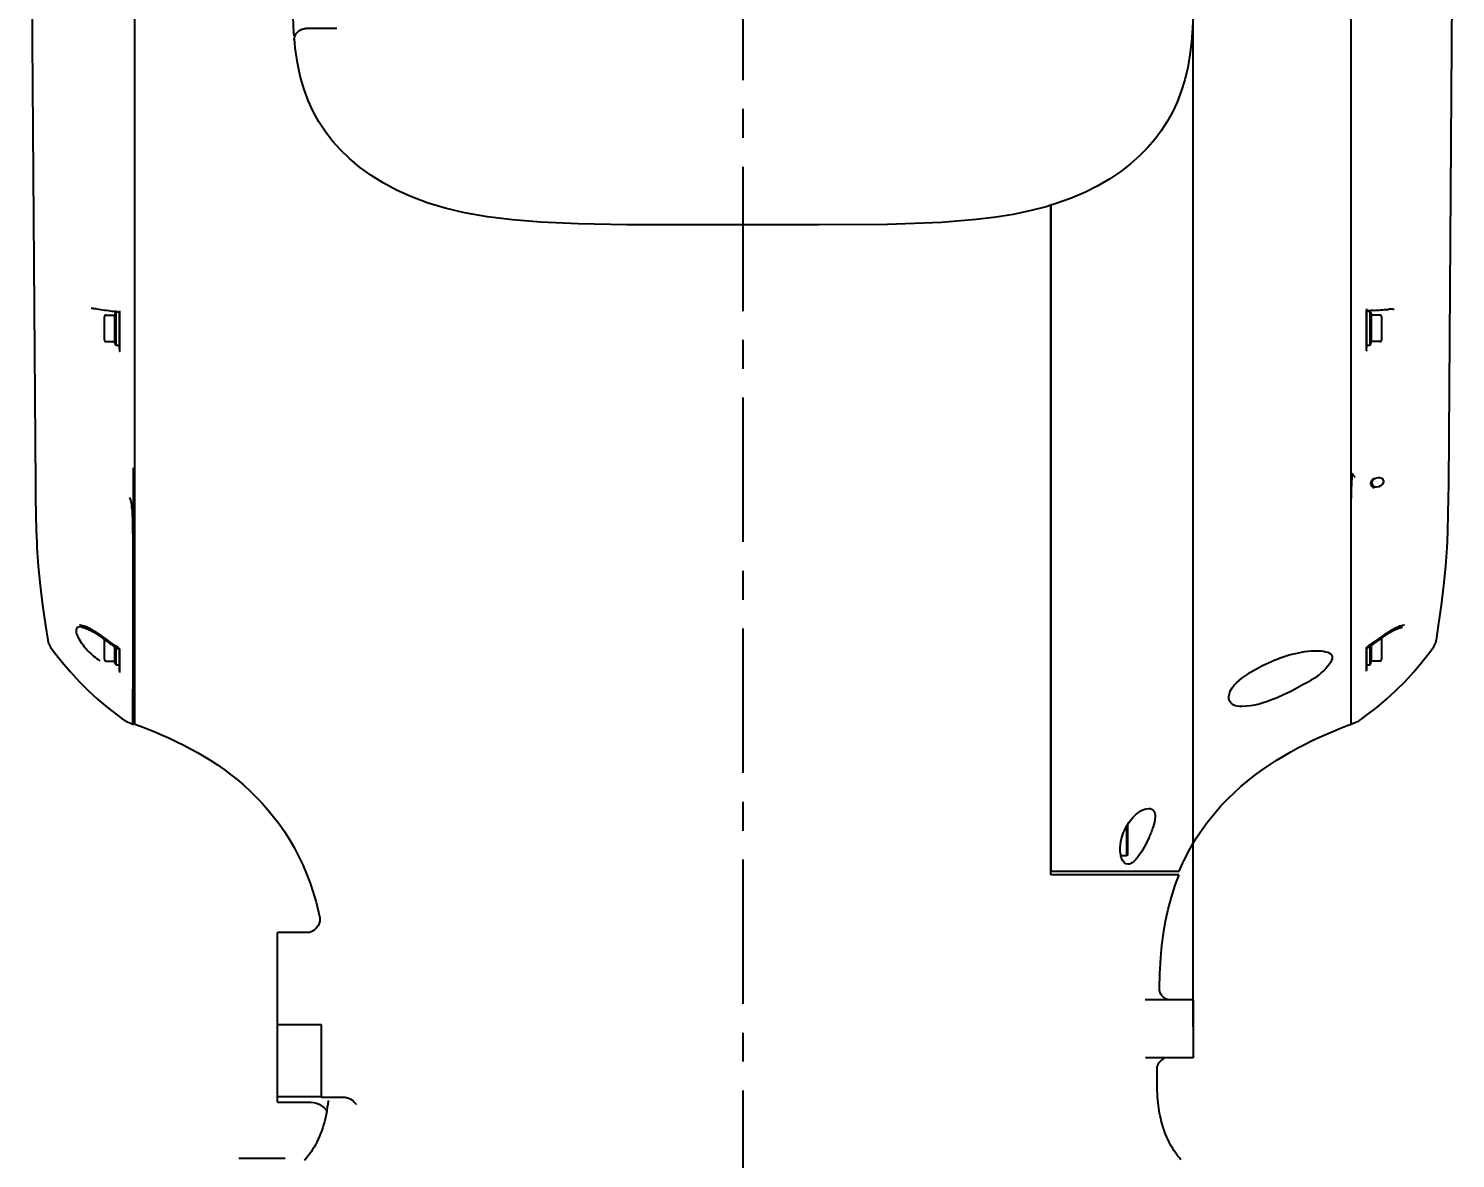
# Model space of a CAD drawing. Header units: millimetres. Extents: x 5828 to 6704, y 123 to 421.
# Drawn here: x 6461.94 to 6480.48, y 252.72 to 267.4 of the extents above; entities that cross this region are included whole.
import ezdxf

# ---------------------------------------------------------------- set-up
doc = ezdxf.new("R2010")
doc.units = ezdxf.units.MM
doc.linetypes.add('CENTER', pattern=[0.6, 0.375, -0.075, 0.075, -0.075])
doc.layers.add('DIM', color=7, linetype='Continuous')
doc.layers.add('外形图', color=7, linetype='Continuous')
doc.styles.add('微软雅黑', font='msyh.ttc', dxfattribs={"height": 2.1})
doc.dimstyles.new('尺寸标注_1_20比例', dxfattribs={"dimtxt": 2.1, "dimasz": 1.7, "dimexe": 0.5, "dimexo": 0.4, "dimgap": 0.5, "dimtad": 1, "dimdec": 1, "dimlfac": 20, "dimdsep": 46, "dimtxsty": '微软雅黑', "dimcen": 0.09, "dimadec": 0, "dimazin": 0, "dimtp": 0.01, "dimtm": 0.01, "dimtfac": 1, "dimtdec": 1, "dimtofl": 0, "dimtmove": 0, "dimatfit": 3, "dimfxl": 1, "dimtolj": 1, "dimarcsym": 0})

# ---------------------------------------------------------------- blocks, each defined once
blk = doc.blocks.new('*D1558')
at = {"layer": 'Defpoints', "color": 0}
for p in [(6471.221, 282.804), (6471.221, 276.653), (6477.071, 254.028)]:
    blk.add_point(p, dxfattribs=at)
at = {"layer": 'DIM', "color": 0, "linetype": 'ByBlock', "lineweight": -2, "ltscale": 20}
for p, q in [((6471.221, 277.053), (6471.221, 283.304)), ((6477.071, 254.428), (6477.071, 283.304)), ((6469.521, 282.804), (6467.821, 282.804)), ((6477.071, 282.804), (6471.221, 282.804)), ((6478.771, 282.804), (6480.471, 282.804))]:
    blk.add_line(p, q, dxfattribs=at)
at = {"layer": 'DIM', "color": 0}
for points in [[(6469.521, 282.521), (6469.521, 283.088), (6471.221, 282.804)], [(6478.771, 283.088), (6478.771, 282.521), (6477.071, 282.804)]]:
    blk.add_solid(points, dxfattribs=at)
at = {"layer": 'DIM', "color": 0, "insert": (6474.146, 284.377), "char_height": 2.1, "attachment_point": 5, "style": '微软雅黑'}
blk.add_mtext('\\A1;117', dxfattribs=at)

msp = doc.modelspace()

# ---------------------------------------------------------------- linework, layer by layer
at = {"layer": '外形图', "linetype": 'CENTER', "ltscale": 5}
msp.add_line((6471.2212, 221.727), (6471.2212, 282.8944), dxfattribs=at)
at = {"layer": '外形图', "linetype": 'Continuous'}
for p, q in [((6463.3212, 258.3625), (6463.3212, 277.8526)), ((6479.1212, 258.3619), (6479.1212, 277.8526)), ((6461.9387, 273.7143), (6462.0279, 261.4663)), ((6480.3896, 261.4665), (6480.4776, 273.5613)), ((6465.4482, 267.3647), (6465.4545, 267.3694)), ((6465.9462, 267.3971), (6465.5412, 267.3971)), ((6465.3913, 267.2472), (6465.3914, 267.246)), ((6465.3914, 267.246), (6465.3914, 267.2456)), ((6465.4032, 267.147), (6465.3926, 267.2669)), ((6475.2212, 265.1013), (6475.2212, 256.4527)), ((6475.2212, 256.4027), (6475.2212, 265.1013)), ((6462.7882, 263.7623), (6462.793, 263.7615)), ((6462.9237, 263.3552), (6462.9237, 263.6502)), ((6462.9487, 263.6752), (6463.0539, 263.6752)), ((6463.0676, 263.7128), (6463.0539, 263.6752)), ((6463.0539, 263.6752), (6463.0539, 263.3302)), ((6463.0708, 263.7198), (6463.0608, 263.7212)), ((6463.087, 263.7175), (6463.0708, 263.7198)), ((6463.0712, 263.7197), (6463.0712, 263.2827)), ((6463.092, 263.7168), (6463.087, 263.7175)), ((6463.0956, 263.7163), (6463.092, 263.7168)), ((6463.1212, 263.6877), (6463.121, 263.691)), ((6463.1212, 263.7173), (6463.1212, 263.211)), ((6463.1212, 263.2407), (6463.1212, 263.6877)), ((6479.3212, 263.2265), (6479.3212, 263.7337)), ((6479.3212, 263.7031), (6479.3212, 263.2572)), ((6479.3712, 263.7227), (6479.3299, 263.7227)), ((6479.3562, 263.7311), (6479.3462, 263.7304)), ((6479.3797, 263.7327), (6479.3562, 263.7311)), ((6479.3712, 263.2827), (6479.3712, 263.7227)), ((6479.3748, 263.7128), (6479.3885, 263.6752)), ((6479.3885, 263.3302), (6479.3885, 263.6752)), ((6479.4937, 263.6752), (6479.3885, 263.6752)), ((6479.5187, 263.6502), (6479.5187, 263.3552)), ((6479.6619, 263.7527), (6479.6808, 263.7521)), ((6462.9487, 263.3302), (6463.0539, 263.3302)), ((6463.0676, 263.2925), (6463.0539, 263.3302)), ((6463.0712, 263.2827), (6463.1212, 263.2827)), ((6479.3212, 263.2827), (6479.3712, 263.2827)), ((6479.3748, 263.2925), (6479.3885, 263.3302)), ((6479.4937, 263.3302), (6479.3885, 263.3302)), ((6463.2962, 261.6919), (6463.2963, 259.4606)), ((6479.1212, 258.3621), (6479.1212, 261.4761)), ((6479.4212, 261.5428), (6479.4212, 261.5579)), ((6479.4212, 261.4319), (6479.4212, 261.4469)), ((6480.372, 260.7272), (6480.3786, 260.8712)), ((6462.0456, 260.7235), (6462.0485, 260.656)), ((6462.0892, 260.1637), (6462.1208, 259.9068)), ((6463.2945, 259.8239), (6463.2946, 259.7686)), ((6480.2589, 259.6435), (6480.2966, 259.907)), ((6463.2947, 259.7119), (6463.2947, 259.6781)), ((6463.2947, 259.6781), (6463.2947, 259.6538)), ((6480.2293, 259.4529), (6480.2589, 259.6435)), ((6462.2262, 259.3603), (6462.2861, 259.2792)), ((6462.2262, 259.3601), (6462.2724, 259.2968)), ((6462.8154, 259.5355), (6462.8542, 259.509)), ((6462.8542, 259.509), (6462.8703, 259.4974)), ((6462.861, 259.5233), (6462.8819, 259.5081)), ((6462.8819, 259.5081), (6462.9198, 259.4809)), ((6462.9237, 259.2052), (6462.9237, 259.459)), ((6463.0357, 259.4017), (6463.0712, 259.3786)), ((6463.0539, 259.3708), (6463.0539, 259.1802)), ((6463.0712, 259.3786), (6463.0896, 259.3668)), ((6463.0712, 259.3596), (6463.0712, 259.1327)), ((6463.2963, 259.4606), (6463.2961, 258.8906)), ((6479.3504, 259.3619), (6479.353, 259.3636)), ((6479.353, 259.3825), (6479.3925, 259.4084)), ((6479.353, 259.3636), (6479.3798, 259.3811)), ((6479.3712, 259.1327), (6479.3712, 259.3755)), ((6479.3798, 259.3811), (6479.4079, 259.3997)), ((6479.3885, 259.1802), (6479.3885, 259.3868)), ((6479.3925, 259.4084), (6479.4287, 259.4327)), ((6479.4912, 259.4569), (6479.5185, 259.4764)), ((6479.5, 259.4822), (6479.5378, 259.5094)), ((6479.5185, 259.4764), (6479.5577, 259.5048)), ((6479.5187, 259.4765), (6479.5187, 259.2052)), ((6479.5378, 259.5094), (6479.5442, 259.5141)), ((6479.5577, 259.5048), (6479.593, 259.5293)), ((6480.1296, 259.2771), (6480.1912, 259.3605)), ((6462.2724, 259.2968), (6462.3747, 259.1654)), ((6462.9487, 259.1802), (6463.0539, 259.1802)), ((6463.0676, 259.1425), (6463.0539, 259.1802)), ((6463.1207, 259.333), (6463.1212, 259.3311)), ((6463.1208, 259.3137), (6463.1211, 259.3127)), ((6463.1211, 259.3127), (6463.1212, 259.3116)), ((6463.1212, 259.3311), (6463.1212, 259.3304)), ((6463.1212, 259.3304), (6463.1212, 259.0329)), ((6463.1212, 259.0492), (6463.1212, 259.3117)), ((6463.1212, 259.1957), (6463.1212, 259.1564)), ((6479.3212, 259.2371), (6479.3212, 259.3456)), ((6479.3212, 259.3269), (6479.3212, 259.2485)), ((6479.3212, 259.2537), (6479.3212, 259.1325)), ((6479.3212, 259.1358), (6479.3212, 259.2485)), ((6479.3748, 259.1425), (6479.3885, 259.1802)), ((6479.4937, 259.1802), (6479.3885, 259.1802)), ((6462.3747, 259.1654), (6462.4824, 259.0383)), ((6462.4824, 259.0383), (6462.5953, 258.9158)), ((6463.0712, 259.1327), (6463.1212, 259.1327)), ((6479.3212, 259.0473), (6479.3212, 259.1391)), ((6479.3212, 259.1358), (6479.3212, 259.0636)), ((6479.3212, 259.1327), (6479.3712, 259.1327)), ((6479.8222, 258.9161), (6479.9351, 259.0385)), ((6479.9351, 259.0385), (6480.0427, 259.1656)), ((6462.5953, 258.9158), (6462.7131, 258.7982)), ((6463.2938, 258.4155), (6463.2942, 258.815)), ((6463.2961, 258.8906), (6463.2964, 258.8153)), ((6463.2961, 258.8152), (6463.2967, 258.7318)), ((6479.7044, 258.7984), (6479.8222, 258.9161)), ((6463.2966, 258.6564), (6463.2962, 258.4806)), ((6463.2967, 258.7318), (6463.2966, 258.6564)), ((6479.5818, 258.6857), (6479.7044, 258.7984)), ((6463.2962, 258.4806), (6463.2962, 258.4395)), ((6463.2962, 258.4395), (6463.2963, 258.3619)), ((6463.1559, 258.431), (6463.1658, 258.4245)), ((6463.1658, 258.4245), (6463.1809, 258.4136)), ((6463.2172, 258.3938), (6463.2325, 258.3876)), ((6463.2355, 258.3861), (6463.2437, 258.3827)), ((6463.2437, 258.3827), (6463.2962, 258.3615)), ((6463.2939, 258.3719), (6463.2938, 258.4155)), ((6463.2938, 258.3627), (6463.2939, 258.3719)), ((6463.2962, 258.3615), (6463.3062, 258.3615)), ((6463.2963, 258.3619), (6463.2963, 258.3615)), ((6463.3212, 258.3624), (6463.4294, 258.3202)), ((6479.0721, 258.3421), (6479.1212, 258.3617)), ((6479.1212, 258.3621), (6479.1417, 258.3704)), ((6479.1418, 258.37), (6479.1738, 258.383)), ((6479.1737, 258.3829), (6479.1819, 258.3864)), ((6479.1819, 258.3864), (6479.187, 258.3888)), ((6479.187, 258.3888), (6479.2027, 258.3951)), ((6479.2344, 258.4124), (6479.2492, 258.4231)), ((6479.2492, 258.4231), (6479.2615, 258.4312)), ((6476.2087, 256.6527), (6476.2087, 257.0406)), ((6476.2212, 256.6652), (6476.2212, 257.0605)), ((6476.1301, 256.6527), (6476.2087, 256.6527)), ((6476.2212, 256.6652), (6476.2087, 256.6527)), ((6475.2212, 256.4527), (6476.8892, 256.4527)), ((6476.8856, 256.4027), (6475.2212, 256.4027)), ((6465.7221, 255.8475), (6465.7227, 255.8445)), ((6465.7221, 255.8474), (6465.7223, 255.8466)), ((6465.5712, 255.6527), (6465.1712, 255.6527)), ((6465.1712, 253.4487), (6465.1712, 255.6526)), ((6465.5715, 255.6527), (6465.5712, 255.6527)), ((6465.5739, 255.6528), (6465.5714, 255.6527)), ((6476.6324, 254.9146), (6476.6388, 255.1326)), ((6476.6323, 254.9112), (6476.632, 254.9149)), ((6477.0712, 254.7777), (6476.4459, 254.7777)), ((6477.0712, 254.7777), (6477.0712, 254.0277)), ((6465.7462, 254.4559), (6465.1712, 254.4559)), ((6465.7462, 253.517), (6465.7462, 254.4559)), ((6477.0712, 254.0277), (6476.4512, 254.0277)), ((6476.6577, 253.9958), (6476.6681, 254.0033)), ((6476.6019, 253.8969), (6476.6024, 253.9015)), ((6476.6019, 253.879), (6476.6023, 253.8973)), ((6465.1712, 253.5251), (6465.7462, 253.5251)), ((6465.1712, 253.4487), (6465.6055, 253.4487)), ((6465.7462, 253.517), (6466.0186, 253.517)), ((6465.8307, 253.4707), (6465.8307, 253.4712)), ((6465.7462, 253.4082), (6465.7462, 253.4006)), ((6465.8058, 253.3493), (6465.8137, 253.3389)), ((6466.1934, 253.422), (6466.1934, 253.4219)), ((6465.2713, 252.7189), (6464.6713, 252.7189))]:
    msp.add_line(p, q, dxfattribs=at)
for points in [[(6477.0678, 267.5765), (6477.0606, 267.4034), (6477.0475, 267.2255), (6477.0274, 267.0548), (6476.9992, 266.8904), (6476.9618, 266.7324), (6476.9155, 266.5822), (6476.8618, 266.4426), (6476.8012, 266.3124), (6476.7323, 266.1875), (6476.6558, 266.0691), (6476.5722, 265.9573), (6476.478, 265.848), (6476.3728, 265.7417), (6476.2573, 265.6398), (6476.1288, 265.5407), (6475.9867, 265.445), (6475.8318, 265.3544), (6475.6623, 265.2693), (6475.4777, 265.1905), (6475.279, 265.1196), (6475.2212, 265.1014)], [(6465.4132, 267.3252), (6465.4171, 267.3313), (6465.4215, 267.3374), (6465.4261, 267.3433), (6465.4311, 267.349), (6465.4365, 267.3544), (6465.4422, 267.3597), (6465.4482, 267.3647)], [(6465.4545, 267.3694), (6465.4611, 267.3739), (6465.468, 267.378), (6465.4751, 267.3817), (6465.4826, 267.3851), (6465.4902, 267.3881), (6465.4982, 267.3908), (6465.5063, 267.3929), (6465.5147, 267.3947), (6465.5233, 267.396), (6465.532, 267.3968), (6465.5412, 267.3971)], [(6465.3914, 267.2457), (6465.3913, 267.2468), (6465.3913, 267.2489), (6465.3914, 267.2519), (6465.3916, 267.2559), (6465.3919, 267.2612), (6465.3926, 267.2673), (6465.3936, 267.2737), (6465.3949, 267.2801), (6465.3965, 267.2866), (6465.3985, 267.2931), (6465.4007, 267.2996), (6465.4033, 267.3061), (6465.4063, 267.3125), (6465.4095, 267.3189), (6465.4132, 267.3252)], [(6471.2212, 264.8463), (6470.4536, 264.8452), (6469.7075, 264.8469), (6469.0789, 264.8587), (6468.5934, 264.8813), (6468.2263, 264.9113), (6467.9023, 264.9515), (6467.6044, 265.004), (6467.3505, 265.0641), (6467.1191, 265.1342), (6466.9067, 265.2138), (6466.7178, 265.299), (6466.5442, 265.3917), (6466.3838, 265.4918), (6466.2385, 265.597), (6466.107, 265.7072), (6465.9908, 265.82), (6465.8883, 265.9351), (6465.7948, 266.0574), (6465.7109, 266.1862), (6465.6373, 266.3202), (6465.5716, 266.4642), (6465.5153, 266.6167), (6465.4689, 266.7771), (6465.4314, 266.9528), (6465.4032, 267.147)], [(6475.2212, 265.1013), (6475.159, 265.0828), (6474.9638, 265.0318), (6474.7304, 264.983), (6474.5097, 264.9471), (6474.2511, 264.9149), (6473.7984, 264.8781), (6473.0987, 264.8519), (6472.2049, 264.845), (6471.2212, 264.8463)], [(6462.753, 263.7655), (6462.7604, 263.7652), (6462.7696, 263.7645), (6462.7788, 263.7635), (6462.7882, 263.7623)], [(6463.0956, 263.7163), (6463.0986, 263.7157), (6463.1015, 263.7148), (6463.1044, 263.7136), (6463.1072, 263.712), (6463.1099, 263.71)], [(6463.1099, 263.71), (6463.1125, 263.7077), (6463.1148, 263.7051), (6463.1169, 263.7022), (6463.1186, 263.699), (6463.1199, 263.6957), (6463.1208, 263.6922), (6463.121, 263.691)], [(6463.1188, 263.7284), (6463.1197, 263.726), (6463.1205, 263.7234), (6463.121, 263.7205), (6463.1212, 263.7173)], [(6479.3212, 263.7337), (6479.3214, 263.7365), (6479.3218, 263.7392), (6479.3225, 263.7418), (6479.3235, 263.7442), (6479.3246, 263.7464), (6479.3258, 263.7484), (6479.327, 263.7501), (6479.3284, 263.7517), (6479.3298, 263.7532)], [(6463.1206, 263.2057), (6463.1199, 263.2033), (6463.119, 263.2012), (6463.1183, 263.1998)], [(6463.1212, 263.211), (6463.1211, 263.2083), (6463.1206, 263.2057)], [(6479.3285, 263.2099), (6479.328, 263.2103), (6479.3268, 263.2116), (6479.3256, 263.213), (6479.3246, 263.2146), (6479.3236, 263.2163), (6479.3227, 263.2184), (6479.3219, 263.2208), (6479.3214, 263.2235), (6479.3212, 263.2265)], [(6462.0279, 261.4663), (6462.0293, 261.3001), (6462.0327, 261.0891)], [(6479.1733, 261.5684), (6479.1727, 261.5684), (6479.1722, 261.5685), (6479.1716, 261.5687), (6479.1711, 261.569), (6479.1706, 261.5693), (6479.1701, 261.5696), (6479.1696, 261.57), (6479.1691, 261.5704), (6479.1687, 261.5708)], [(6480.3786, 260.8712), (6480.3848, 261.0895), (6480.3881, 261.3005), (6480.3896, 261.4666)], [(6462.0327, 261.0891), (6462.0388, 260.8709), (6462.0456, 260.7235)], [(6480.3523, 260.4138), (6480.3689, 260.6563), (6480.372, 260.7272)], [(6462.0485, 260.656), (6462.0651, 260.4135), (6462.0892, 260.1637)], [(6480.2966, 259.907), (6480.3282, 260.164), (6480.3523, 260.4138)], [(6462.1208, 259.9068), (6462.1586, 259.6433), (6462.1882, 259.4527)], [(6462.1386, 259.783), (6462.1535, 259.6772), (6462.1567, 259.6563)], [(6462.6014, 259.6508), (6462.6058, 259.6506), (6462.6224, 259.6483), (6462.6414, 259.6436), (6462.6627, 259.6367), (6462.6862, 259.6272)], [(6462.6258, 259.62), (6462.6305, 259.6196), (6462.6471, 259.6171), (6462.6666, 259.6119), (6462.6894, 259.6038), (6462.7161, 259.5923), (6462.7462, 259.577), (6462.7794, 259.5582), (6462.8154, 259.5355)], [(6462.6862, 259.6272), (6462.7118, 259.6153), (6462.7389, 259.6012), (6462.7671, 259.5851), (6462.7965, 259.567)], [(6462.7965, 259.567), (6462.8277, 259.5465), (6462.861, 259.5233)], [(6479.5442, 259.5141), (6479.5532, 259.5206), (6479.5877, 259.5447), (6479.6203, 259.5662)], [(6479.593, 259.5293), (6479.6262, 259.5507), (6479.6573, 259.5691), (6479.6858, 259.5843), (6479.7113, 259.5964), (6479.7335, 259.6054), (6479.7529, 259.6119), (6479.7701, 259.6163), (6479.7852, 259.6187), (6479.7906, 259.6191)], [(6479.6203, 259.5662), (6479.651, 259.585), (6479.6798, 259.6014), (6479.7066, 259.6152), (6479.7312, 259.6267)], [(6479.7312, 259.6267), (6479.754, 259.6358), (6479.7748, 259.6426)], [(6479.7748, 259.6426), (6479.7935, 259.6472), (6479.81, 259.6496), (6479.8152, 259.6499)], [(6462.1882, 259.4526), (6462.1886, 259.45), (6462.1897, 259.4442), (6462.1909, 259.4385), (6462.1924, 259.4326), (6462.194, 259.4268), (6462.1957, 259.4208), (6462.1977, 259.4149), (6462.1999, 259.4089), (6462.2023, 259.4029), (6462.2049, 259.3969), (6462.2077, 259.391), (6462.2108, 259.385), (6462.214, 259.3791), (6462.2175, 259.3732), (6462.2212, 259.3674), (6462.2251, 259.3616), (6462.2262, 259.3601)], [(6462.9198, 259.4809), (6462.9581, 259.4541), (6462.9967, 259.4277), (6463.0357, 259.4017)], [(6463.0896, 259.3668), (6463.0938, 259.364), (6463.0987, 259.3602), (6463.1032, 259.3563), (6463.1073, 259.3524), (6463.1108, 259.3486)], [(6479.3218, 259.3482), (6479.3226, 259.3504), (6479.3239, 259.353), (6479.3256, 259.3559), (6479.3277, 259.359), (6479.3302, 259.3622), (6479.3331, 259.3656), (6479.3363, 259.369), (6479.3399, 259.3725), (6479.3438, 259.3758), (6479.3479, 259.379), (6479.3521, 259.382), (6479.353, 259.3825)], [(6479.3268, 259.3389), (6479.3292, 259.3421), (6479.332, 259.3454), (6479.335, 259.3487), (6479.3381, 259.3517), (6479.3412, 259.3545), (6479.3443, 259.3572), (6479.3474, 259.3597), (6479.3504, 259.3619)], [(6479.4079, 259.3997), (6479.4359, 259.4185), (6479.4636, 259.4376), (6479.4912, 259.4569)], [(6479.4287, 259.4327), (6479.4645, 259.4573), (6479.5, 259.4822)], [(6480.0427, 259.1656), (6480.145, 259.297), (6480.1913, 259.3604)], [(6480.1913, 259.3604), (6480.1952, 259.366), (6480.201, 259.3753), (6480.2064, 259.3847), (6480.2111, 259.3941), (6480.2153, 259.4035), (6480.2189, 259.4129), (6480.2221, 259.4223), (6480.2248, 259.4318), (6480.2271, 259.4411), (6480.2288, 259.4501), (6480.2293, 259.4529)], [(6463.0896, 259.3478), (6463.0912, 259.3468), (6463.0954, 259.3438), (6463.0995, 259.3406), (6463.1033, 259.3373), (6463.1069, 259.3339), (6463.1101, 259.3305)], [(6463.1101, 259.3305), (6463.1129, 259.3271), (6463.1154, 259.3239), (6463.1174, 259.3209), (6463.119, 259.3181), (6463.1201, 259.3157), (6463.1208, 259.3137)], [(6463.1108, 259.3486), (6463.1139, 259.3448), (6463.1164, 259.3412), (6463.1185, 259.3379), (6463.1199, 259.335), (6463.1207, 259.333)], [(6479.3212, 259.3457), (6479.3212, 259.3458), (6479.3214, 259.3467), (6479.3218, 259.3482)], [(6479.3212, 259.3269), (6479.3213, 259.3277), (6479.3216, 259.329), (6479.3222, 259.3308), (6479.3233, 259.3332), (6479.3248, 259.3359), (6479.3268, 259.3389)], [(6462.7131, 258.7982), (6462.8357, 258.6855), (6462.9629, 258.5779), (6463.0944, 258.4758), (6463.157, 258.4302)], [(6479.2605, 258.4305), (6479.323, 258.4761), (6479.4546, 258.5782), (6479.5818, 258.6857)], [(6463.1809, 258.4135), (6463.1884, 258.4085), (6463.2014, 258.4011), (6463.215, 258.3947), (6463.2172, 258.3937)], [(6463.4294, 258.3202), (6463.5153, 258.2863), (6463.6022, 258.2508), (6463.6898, 258.2135), (6463.778, 258.1742), (6463.8664, 258.1325), (6463.9551, 258.0885), (6464.0436, 258.0421), (6464.1318, 257.9932), (6464.2196, 257.9417), (6464.3068, 257.8875), (6464.3933, 257.8306), (6464.4789, 257.7707), (6464.5639, 257.7075), (6464.6481, 257.6408), (6464.7312, 257.5705), (6464.8131, 257.4962), (6464.8936, 257.4179), (6464.9723, 257.3355), (6465.0489, 257.2491), (6465.123, 257.1586), (6465.1944, 257.0641), (6465.2627, 256.9657), (6465.3277, 256.8634), (6465.3893, 256.7573), (6465.4471, 256.6475), (6465.501, 256.534), (6465.5509, 256.4171), (6465.5964, 256.297), (6465.6376, 256.1739), (6465.6742, 256.048), (6465.7062, 255.9199), (6465.7223, 255.8467)], [(6477.3067, 257.1531), (6477.3498, 257.2053), (6477.4313, 257.2979), (6477.5154, 257.386), (6477.6018, 257.4697), (6477.6901, 257.5492), (6477.7799, 257.6246), (6477.8711, 257.696), (6477.9632, 257.7637), (6478.056, 257.8278), (6478.1494, 257.8885), (6478.243, 257.946), (6478.3368, 258.0004), (6478.4307, 258.052), (6478.5244, 258.1007), (6478.6177, 258.1467), (6478.7104, 258.19), (6478.8024, 258.2309), (6478.8935, 258.2697), (6478.9835, 258.3066), (6479.0721, 258.3421)], [(6479.2028, 258.3951), (6479.2048, 258.396), (6479.2166, 258.4016)], [(6479.2166, 258.4016), (6479.228, 258.4081), (6479.2344, 258.4123)], [(6476.8893, 256.4527), (6476.9353, 256.5571), (6476.9492, 256.5865)], [(6476.6388, 255.1322), (6476.6404, 255.178), (6476.649, 255.3313), (6476.6632, 255.4859), (6476.6836, 255.6422), (6476.7107, 255.7996), (6476.745, 255.9572), (6476.7869, 256.1143), (6476.8368, 256.2706), (6476.8858, 256.4027)], [(6465.7227, 255.8445), (6465.7231, 255.8411), (6465.7237, 255.8256), (6465.7213, 255.8023), (6465.7141, 255.7747), (6465.6996, 255.7428), (6465.6768, 255.7108), (6465.6508, 255.6864), (6465.6259, 255.6701), (6465.6028, 255.6597), (6465.5849, 255.6545), (6465.5746, 255.6529), (6465.5739, 255.6528)], [(6476.7808, 254.7777), (6476.7665, 254.7784), (6476.751, 254.7807), (6476.7361, 254.7845), (6476.722, 254.7897), (6476.7087, 254.7961), (6476.6965, 254.8037), (6476.6852, 254.8121), (6476.6749, 254.8215), (6476.6658, 254.8315), (6476.6579, 254.8419), (6476.6511, 254.8525), (6476.6455, 254.8631), (6476.6412, 254.8734), (6476.6378, 254.8831), (6476.6354, 254.8921), (6476.6338, 254.8998), (6476.6328, 254.9059), (6476.6323, 254.9104), (6476.6323, 254.9112)], [(6476.6135, 253.9392), (6476.6183, 253.9491), (6476.6242, 253.9591), (6476.6313, 253.9692), (6476.6393, 253.9787), (6476.6481, 253.9876), (6476.6577, 253.9958)], [(6476.6681, 254.0033), (6476.6793, 254.0099), (6476.6913, 254.0156)], [(6476.9114, 252.7024), (6476.8913, 252.7259), (6476.872, 252.75), (6476.8537, 252.7743), (6476.8366, 252.7984), (6476.8205, 252.8226), (6476.8046, 252.8479), (6476.7886, 252.875), (6476.773, 252.9033), (6476.758, 252.9325), (6476.7433, 252.9628), (6476.7291, 252.9942), (6476.7159, 253.0255), (6476.7036, 253.0568), (6476.6921, 253.0882), (6476.6816, 253.1194), (6476.672, 253.1502), (6476.6631, 253.1809), (6476.655, 253.2117), (6476.6476, 253.2427), (6476.6408, 253.2738), (6476.6345, 253.3057), (6476.6288, 253.3383), (6476.6236, 253.3716), (6476.6189, 253.4061), (6476.6147, 253.4419), (6476.611, 253.4789), (6476.6078, 253.5174), (6476.6052, 253.5573), (6476.6032, 253.5986), (6476.6017, 253.6415), (6476.6007, 253.6862), (6476.6003, 253.7324), (6476.6004, 253.7799), (6476.6009, 253.8289), (6476.6019, 253.879)], [(6476.6024, 253.9015), (6476.6026, 253.9027), (6476.6034, 253.9075), (6476.6048, 253.9136), (6476.6067, 253.921), (6476.6096, 253.9296), (6476.6135, 253.9392)], [(6465.8307, 253.4707), (6465.8302, 253.4652), (6465.8258, 253.4239), (6465.8206, 253.3836), (6465.8147, 253.3441), (6465.8079, 253.3056), (6465.8004, 253.2679), (6465.7921, 253.2306), (6465.7827, 253.1934), (6465.7723, 253.1564), (6465.7608, 253.1194), (6465.748, 253.0818), (6465.7339, 253.044), (6465.7187, 253.0066), (6465.7022, 252.9694), (6465.6845, 252.9325), (6465.6663, 252.8974), (6465.648, 252.8649), (6465.6294, 252.8342), (6465.6098, 252.8042), (6465.5894, 252.7751), (6465.5682, 252.7471), (6465.5458, 252.7195), (6465.522, 252.6923)], [(6466.0186, 253.517), (6466.0461, 253.5151), (6466.0715, 253.5101), (6466.0955, 253.5023), (6466.1177, 253.492), (6466.138, 253.4797), (6466.1556, 253.466), (6466.1706, 253.4516), (6466.183, 253.437), (6466.1934, 253.422)], [(6465.7462, 253.4006), (6465.7579, 253.393), (6465.7757, 253.3794)], [(6465.7757, 253.3794), (6465.7917, 253.3648), (6465.8058, 253.3493)]]:
    msp.add_lwpolyline(points, dxfattribs=at)
for centre, radius, start, end in [((6464.7358, 275.7908), 12.1851, 260.82513, 260.97942), ((6464.922, 276.9798), 13.3887, 260.99046, 261.85985), ((6462.9487, 263.6502), 0.025, 90, 180), ((6465.1024, 278.2212), 14.6431, 261.84874, 261.98519), ((6463.0817, 263.7077), 0.015, 134.44366, 160), ((6479.3607, 263.7077), 0.015, 20, 45.55634), ((6478.0006, 284.1618), 20.4756, 273.95506, 274.49686), ((6479.4937, 263.6502), 0.025, 0, 90), ((6479.6626, 263.4159), 0.3368, 92.53028, 94.34622), ((6479.662, 263.4317), 0.3209, 90.01929, 92.53541), ((6462.9487, 263.3552), 0.025, 180, 270), ((6463.0817, 263.2977), 0.015, 200, 225.55634), ((6479.3437, 263.2571), 0.0225, 179.9347, 205.12843), ((6479.3607, 263.2977), 0.015, 314.44366, 340), ((6479.4937, 263.3552), 0.025, 270, 0), ((6463.0998, 263.2405), 0.0214, 319.59874, 334.90746), ((6463.0996, 263.2407), 0.0216, 334.87692, 343.01446), ((6463.0995, 263.2407), 0.0217, 343.01806, 351.42321), ((6463.0991, 263.2407), 0.0221, 351.43384, 0.01593), ((6479.344, 263.2572), 0.0228, 205.11725, 211.20025), ((6484.3963, 261.2363), 5.2757, 177.80341, 178.31054), ((6484.7542, 261.224), 5.6339, 177.15162, 177.81853), ((6479.4724, 261.4977), 0.0775, 189.65707, 194.68142), ((6479.4683, 261.4966), 0.0732, 194.66217, 199.97083), ((6479.4608, 261.4939), 0.0653, 199.94341, 205.93427), ((6479.448, 261.4993), 0.053, 145.81483, 155.47195), ((6459.751, 254.9041), 5.5549, 56.33624, 56.56743), ((6461.0894, 256.9137), 3.1403, 55.91229, 56.3364), ((6461.5996, 257.6677), 2.23, 55.2903, 55.91198), ((6465.2354, 262.7302), 4.0056, 233.81135, 234.651), ((6465.2502, 262.751), 4.0311, 234.65054, 235.06859), ((6465.2696, 262.7789), 4.065, 235.06976, 236.31695), ((6465.2883, 262.8069), 4.0987, 236.31581, 236.72925), ((6465.2988, 262.8228), 4.1178, 236.72933, 237.25076), ((6465.3076, 262.8365), 4.1341, 237.25062, 237.55272), ((6462.9487, 259.2052), 0.025, 180, 270), ((6479.4937, 259.2052), 0.025, 270, 0), ((6463.0817, 259.1477), 0.015, 200, 225.55634), ((6479.3607, 259.1477), 0.015, 314.44366, 340)]:
    msp.add_arc(centre, radius, start, end, dxfattribs=at)
for points, knots in [([(6465.3726, 267.5978), (6465.373, 267.5687), (6465.375, 267.4696), (6465.3787, 267.3704), (6465.3847, 267.3007)], [0, 0, 0, 0, 0.2941805, 1, 1, 1, 1]), ([(6479.3215, 263.7066), (6479.3214, 263.706), (6479.3213, 263.7048), (6479.3212, 263.7037), (6479.3212, 263.7031)], [0, 0, 0, 0, 0.5001144, 1, 1, 1, 1]), ([(6479.3342, 263.7262), (6479.331, 263.7241), (6479.3253, 263.7182), (6479.3221, 263.7106), (6479.3215, 263.7066)], [0, 0, 0, 0, 0.4809203, 1, 1, 1, 1]), ([(6479.3462, 263.7304), (6479.3441, 263.7302), (6479.3399, 263.7293), (6479.336, 263.7274), (6479.3342, 263.7262)], [0, 0, 0, 0, 0.4869681, 1, 1, 1, 1]), ([(6479.1367, 261.6203), (6479.1355, 261.6184), (6479.1338, 261.6141), (6479.1331, 261.6096), (6479.1329, 261.6074)], [0, 0, 0, 0, 0.4968156, 1, 1, 1, 1]), ([(6479.3949, 261.4984), (6479.395, 261.5025), (6479.3958, 261.5103), (6479.3982, 261.5178), (6479.3998, 261.5213)], [0, 0, 0, 0, 0.5124158, 1, 1, 1, 1]), ([(6479.396, 261.4847), (6479.3956, 261.487), (6479.3951, 261.4916), (6479.3949, 261.4962), (6479.3949, 261.4984)], [0, 0, 0, 0, 0.5012859, 1, 1, 1, 1]), ([(6479.4538, 261.4402), (6479.444, 261.4402), (6479.4229, 261.4404), (6479.4067, 261.4561), (6479.4021, 261.4653)], [0, 0, 0, 0, 0.4888961, 1, 1, 1, 1]), ([(6479.4041, 261.5291), (6479.405, 261.5303), (6479.4068, 261.5328), (6479.4088, 261.5351), (6479.4098, 261.5362)], [0, 0, 0, 0, 0.4993908, 1, 1, 1, 1]), ([(6479.4845, 261.5652), (6479.4996, 261.5652), (6479.538, 261.5564), (6479.5531, 261.4723), (6479.4878, 261.4402), (6479.4538, 261.4402)], [0, 0, 0, 0, 0.2220891, 0.500846, 1, 1, 1, 1]), ([(6479.4751, 261.5647), (6479.4767, 261.5649), (6479.4798, 261.5651), (6479.4829, 261.5652), (6479.4845, 261.5652)], [0, 0, 0, 0, 0.511649, 1, 1, 1, 1]), ([(6463.2817, 261.1665), (6463.2908, 261.0469), (6463.2918, 260.8112), (6463.2933, 260.3637), (6463.294, 260.036), (6463.2945, 259.8239)], [0, 0, 0, 0, 0.2679647, 0.5260993, 1, 1, 1, 1]), ([(6462.6735, 259.6137), (6462.6536, 259.6208), (6462.6188, 259.6337), (6462.5302, 259.6036), (6462.5835, 259.4787), (6462.6405, 259.394), (6462.7307, 259.2878), (6462.8095, 259.2233), (6462.8642, 259.1842)], [0, 0, 0, 0, 0.0978475, 0.1681433, 0.3728694, 0.5279526, 0.6893108, 1, 1, 1, 1]), ([(6462.8115, 259.5398), (6462.7995, 259.5477), (6462.756, 259.5765), (6462.7092, 259.6009), (6462.6735, 259.6137)], [0, 0, 0, 0, 0.2743488, 1, 1, 1, 1]), ([(6463.2947, 259.6538), (6463.2947, 259.5726), (6463.2942, 259.2931), (6463.294, 259.0135), (6463.2946, 258.8152)], [0, 0, 0, 0, 0.2905512, 1, 1, 1, 1]), ([(6477.5316, 258.7192), (6477.5442, 258.8307), (6477.7478, 259.0039), (6478.1256, 259.2113), (6478.4652, 259.3152), (6478.6828, 259.3152)], [0, 0, 0, 0, 0.2503932, 0.514593, 1, 1, 1, 1]), ([(6478.6828, 259.3152), (6478.7486, 259.3152), (6478.9584, 259.2834), (6478.7454, 259.012), (6478.5455, 258.8994), (6478.3757, 258.8024), (6478.2915, 258.7622)], [0, 0, 0, 0, 0.2009509, 0.4272704, 0.7153378, 1, 1, 1, 1]), ([(6477.7048, 258.5902), (6477.6624, 258.5902), (6477.5733, 258.5916), (6477.5273, 258.6815), (6477.5316, 258.7192)], [0, 0, 0, 0, 0.5274185, 1, 1, 1, 1]), ([(6478.2915, 258.7622), (6478.2417, 258.7384), (6478.0548, 258.6582), (6477.8541, 258.5902), (6477.7048, 258.5902)], [0, 0, 0, 0, 0.269596, 1, 1, 1, 1]), ([(6476.2209, 257.0609), (6476.2401, 257.0912), (6476.309, 257.181), (6476.4146, 257.2652), (6476.4944, 257.2652)], [0, 0, 0, 0, 0.3099108, 1, 1, 1, 1]), ([(6476.4944, 257.2652), (6476.5169, 257.2652), (6476.5735, 257.2416), (6476.5804, 257.1346), (6476.5493, 257.0191), (6476.4777, 256.8419), (6476.3905, 256.6773), (6476.2771, 256.5402), (6476.2213, 256.5402)], [0, 0, 0, 0, 0.0762678, 0.1751317, 0.3224235, 0.4934765, 0.8104571, 1, 1, 1, 1]), ([(6476.9492, 256.5865), (6476.9687, 256.6273), (6477.0673, 256.8281), (6477.1947, 257.0144), (6477.3067, 257.1531)], [0, 0, 0, 0, 0.2025943, 1, 1, 1, 1]), ([(6476.1281, 256.6614), (6476.1225, 256.692), (6476.116, 256.8311), (6476.1634, 256.9703), (6476.2209, 257.0609)], [0, 0, 0, 0, 0.2246103, 1, 1, 1, 1]), ([(6476.2213, 256.5402), (6476.1865, 256.5402), (6476.1425, 256.5938), (6476.1314, 256.6435), (6476.1281, 256.6614)], [0, 0, 0, 0, 0.6558418, 1, 1, 1, 1])]:
    msp.add_open_spline(points, degree=3, knots=knots, dxfattribs=at)
for points in [[(6479.4128, 263.735), (6479.4018, 263.7342), (6479.3907, 263.7334), (6479.3797, 263.7327)], [(6479.6371, 263.7517), (6479.6267, 263.7509), (6479.6163, 263.75), (6479.6059, 263.7492)], [(6479.1329, 261.6074), (6479.1316, 261.5925), (6479.1315, 261.5775), (6479.1305, 261.5626)], [(6479.1367, 261.6187), (6479.1443, 261.6018), (6479.1542, 261.5831), (6479.1707, 261.5748)], [(6479.1305, 261.5626), (6479.1292, 261.5431), (6479.1283, 261.5236), (6479.1273, 261.504)], [(6479.4212, 261.5579), (6479.4127, 261.5525), (6479.3972, 261.54), (6479.3797, 261.5152), (6479.3731, 261.4875), (6479.3796, 261.4618), (6479.3965, 261.4426), (6479.4123, 261.4347), (6479.4212, 261.4319)], [(6479.4098, 261.5362), (6479.426, 261.5536), (6479.4514, 261.5625), (6479.4751, 261.5647)], [(6463.2817, 261.1665), (6463.2782, 261.2129), (6463.2752, 261.262), (6463.2538, 261.3033)], [(6479.1229, 261.3918), (6479.1219, 261.3585), (6479.1212, 261.3251), (6479.1212, 261.2918)], [(6463.2946, 259.7686), (6463.2946, 259.7497), (6463.2946, 259.7308), (6463.2947, 259.7119)], [(6465.6055, 253.4487), (6465.6543, 253.4487), (6465.7051, 253.4344), (6465.7462, 253.4082)]]:
    msp.add_open_spline(points, degree=3, dxfattribs=at)

# ---------------------------------------------------------------- dimensions: what is measured, and where the dimension line sits
at = {"layer": 'DIM', "linetype": 'ByBlock', "ltscale": 20}
dim = msp.add_linear_dim(base=(6471.2212, 282.8043), p1=(6477.0712, 254.0277), p2=(6471.2212, 276.6526), dimstyle='尺寸标注_1_20比例', dxfattribs=at)
dim.commit()
dim.dimension.update_dxf_attribs({"geometry": '*D1558', "text_midpoint": (6474.1462, 282.8043), "dimtype": 160})

doc.saveas('drawing.dxf')
